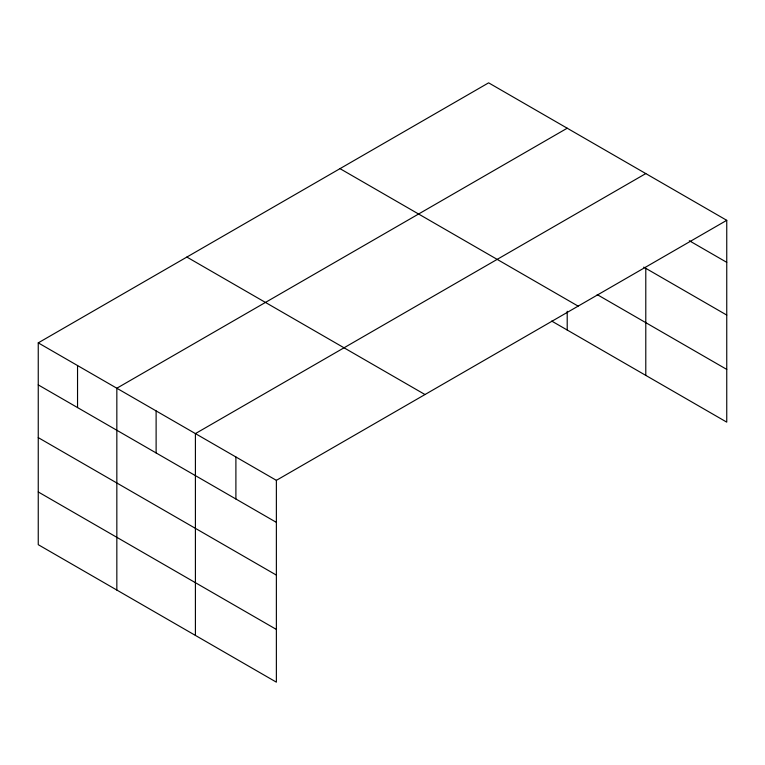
<?xml version="1.0" encoding="UTF-8"?>
<svg xmlns="http://www.w3.org/2000/svg" width="765" height="765" viewBox="0 0 765 765"><rect width="100%" height="100%" fill="white"/><g stroke="black" fill="none" stroke-linecap="round" stroke-linejoin="round"><path stroke-width="1.15" d="M726.75 220.32L488.625 82.84L38.25 342.863L38.25 544.68L276.375 682.16L276.375 480.344L726.75 220.32L726.75 422.137L551.699 321.07M567.209 128.214L116.835 388.228L116.835 590.044M645.784 173.579L195.41 433.602L195.41 635.419M689.303 240.726L726.75 262.347M643.719 267.138L726.75 315.075M597.188 294.601L726.75 369.409M340.004 168.644L578.13 306.124M186.87 257.059L424.996 394.539M38.25 342.863L276.375 480.344M38.25 384.891L276.375 522.371M38.25 437.618L276.375 575.098M38.25 491.952L276.375 629.432M645.784 268.333L645.784 375.395M567.209 311.279L567.209 330.021M235.897 456.973L235.897 499M156.117 410.92L156.117 452.937M77.542 365.546L77.542 407.573"/></g></svg>
